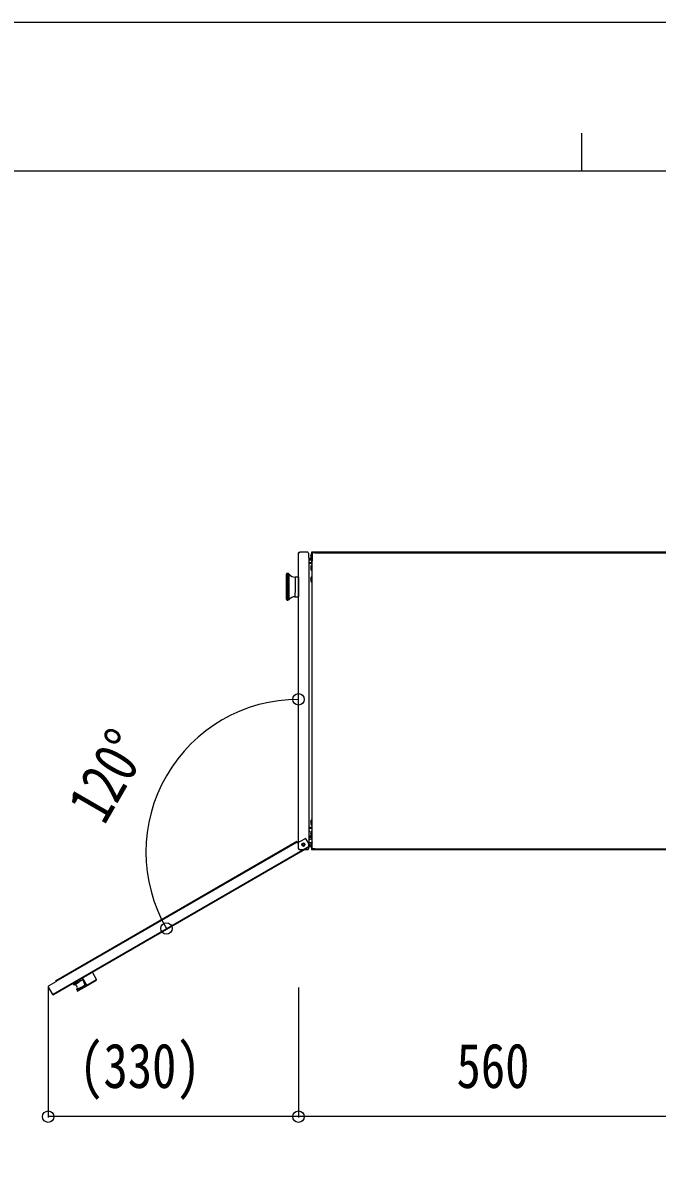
# Model space of a CAD drawing. Units: millimetres, scale not verified. Extents: x -4205 to 4205, y -2970 to 2970.
# Drawn here: x -739 to 95, y 1485 to 2970 of the extents above; entities that cross this region are included whole.
import ezdxf
from ezdxf.enums import TextEntityAlignment as Align

# ---------------------------------------------------------------- set-up
doc = ezdxf.new("R2010")
doc.units = ezdxf.units.MM
doc.header["$LTSCALE"] = 16
for name, color, linetype in [('0-3_YKK_13', 4, 'Continuous'), ('0-4_YKK_D', 6, 'Continuous'), ('0-5_YKK_ZWAK', 7, 'Continuous')]:
    doc.layers.add(name, color=color, linetype=linetype)
doc.styles.add('ＭＳ ゴシック', font='')
doc.styles.get('ＭＳ ゴシック').set_extended_font_data('MS Gothic')

msp = doc.modelspace()

# ---------------------------------------------------------------- linework, layer by layer
at = {"layer": '0-3_YKK_13'}
for p, q in [((-376.64, 2274.2), (-375.84, 2274.2)), ((-376.64, 1885.8), (-376.64, 2274.2)), ((-375.84, 2275), (-375.14, 2275)), ((-375.84, 2274.2), (-375.64, 2274.2)), ((-375.64, 2274.5), (-375.64, 2274.2)), ((-364.64, 2275), (-375.14, 2275)), ((-363.64, 2274), (-363.64, 2268)), ((-359.74, 2272.83), (-359.74, 2273)), ((-358.94, 2273.4), (-358.94, 2275)), ((-358.74, 2274), (-358.94, 2274)), ((-358.94, 2273.4), (-358.94, 2263.9)), ((-358.74, 2275), (-358.74, 2274.2)), ((-356.74, 2275), (-358.74, 2275)), ((-358.74, 2274.2), (-358.14, 2274.2)), ((-358.74, 2274), (-358.74, 2274.2)), ((-355.44, 2274.2), (-358.14, 2274.2)), ((163.46, 2275), (-356.74, 2275)), ((-355.44, 2274.2), (-354.94, 2274.2)), ((-354.94, 2274.2), (-353.94, 2274.2)), ((-363.44, 2268), (-363.64, 2268)), ((-363.44, 2268), (-362.64, 2268)), ((-362.64, 1892), (-362.64, 2268)), ((-361.87, 2265.8), (-362.64, 2265.8)), ((-360.14, 2264.7), (-362.64, 2264.7)), ((-358.94, 2261.3), (-362.64, 2261.3)), ((-358.94, 2260.5), (-362.64, 2260.5)), ((-358.94, 2260.3), (-362.64, 2260.3)), ((-361.85, 2265.83), (-361.85, 2265.84)), ((-361.66, 2266.16), (-361.65, 2266.17)), ((-361.62, 2266.24), (-361.62, 2266.26)), ((-360.54, 2271.5), (-360.54, 2271.5)), ((-360.54, 2271.5), (-360.54, 2270.63)), ((-360.54, 2271.48), (-360.54, 2271.48)), ((-360.54, 2269.84), (-360.54, 2267.85)), ((-360.54, 2267.76), (-360.54, 2267.53)), ((-360.54, 2267.64), (-360.54, 2267.53)), ((-360.54, 2267.53), (-360.54, 2267.5)), ((-360.54, 2267.5), (-360.54, 2267.5)), ((-360.52, 2267.25), (-360.52, 2264.7)), ((-360.14, 2266.48), (-360.14, 2264.7)), ((-359.34, 2266.03), (-359.34, 2264.7)), ((-359.34, 2260.3), (-359.34, 2260.5)), ((-358.94, 2263.4), (-358.94, 2263.9)), ((-358.94, 2263.4), (-358.94, 2263.3)), ((-358.94, 1894.2), (-358.94, 2263.3)), ((-392.64, 2229.83), (-392.64, 2246.33)), ((-390.64, 2247.33), (-391.64, 2247.33)), ((-391.64, 2247.33), (-391.64, 2229.83)), ((-390.64, 2229.83), (-390.64, 2247.33)), ((-360.54, 2255.45), (-360.54, 2253.3)), ((-360.54, 2253.18), (-360.54, 2252.79)), ((-360.54, 2252.81), (-360.54, 2252.74)), ((-360.54, 2252.74), (-360.54, 2252.74)), ((-360.54, 2252.74), (-360.54, 2252.5)), ((-392.64, 2213.33), (-392.64, 2229.83)), ((-391.64, 2229.83), (-391.64, 2212.33)), ((-390.64, 2212.33), (-390.64, 2229.83)), ((-376.64, 2242.33), (-380.89, 2242.33)), ((-376.64, 2242.33), (-376.64, 2216.67)), ((-360.54, 2241.48), (-360.54, 2240.07)), ((-360.54, 2239.22), (-360.54, 2237.58)), ((-360.54, 2237.48), (-360.54, 2237.48)), ((-381.41, 2216.67), (-376.64, 2216.67)), ((-391.64, 2212.33), (-390.64, 2212.33)), ((-360.54, 1922.5), (-360.54, 1921.57)), ((-360.54, 1921.46), (-360.54, 1920.9)), ((-360.54, 1920.76), (-360.54, 1918.81)), ((-360.54, 1918.62), (-360.54, 1918.52)), ((-360.54, 1918.52), (-360.54, 1918.5)), ((-361.94, 1901.5), (-362.64, 1901.5)), ((-362.14, 1913), (-362.14, 1914)), ((-362.14, 1909), (-362.14, 1908.5)), ((-362.14, 1903), (-360.45, 1903)), ((-361.94, 1901.5), (-358.94, 1901.5)), ((-361.64, 1914.5), (-358.94, 1914.5)), ((-358.94, 1912.5), (-361.64, 1912.5)), ((-360.54, 1907.5), (-360.54, 1906.59)), ((-360.54, 1906.49), (-360.54, 1905.93)), ((-360.54, 1905.79), (-360.54, 1903.82)), ((-360.54, 1903.63), (-360.54, 1903.52)), ((-360.54, 1903.52), (-360.54, 1903.5)), ((-359.34, 1912.5), (-359.34, 1914.5)), ((-359.34, 1901.5), (-359.34, 1902.03)), ((-698.87, 1695.3), (-362.5, 1889.5)), ((-698.47, 1694.61), (-362.1, 1888.81)), ((-378.8, 1895.33), (-695.77, 1712.33)), ((-378.4, 1894.64), (-695.37, 1711.64)), ((-378.4, 1894.64), (-378.8, 1895.33)), ((-366.91, 1898.73), (-362.16, 1890.51)), ((-363.64, 1892), (-363.64, 1886)), ((-363.44, 1892), (-363.64, 1892)), ((-363.64, 1886), (-363.64, 1885.8)), ((-363.44, 1892), (-362.64, 1892)), ((-362.64, 1900.7), (-361.94, 1900.7)), ((-362.64, 1894.2), (-358.94, 1894.2)), ((-362.34, 1889.82), (-362.6, 1889.67)), ((-362.5, 1889.5), (-362.6, 1889.67)), ((-362.5, 1889.5), (-361.81, 1889.9)), ((-362.1, 1888.81), (-362.5, 1889.5)), ((-362.16, 1890.51), (-361.81, 1889.9)), ((-358.94, 1900.7), (-361.94, 1900.7)), ((-358.94, 1898.5), (-361.14, 1898.5)), ((-360.54, 1892.5), (-360.54, 1891.31)), ((-360.54, 1891.2), (-360.54, 1890.61)), ((-360.54, 1890.48), (-360.54, 1888.67)), ((-360.54, 1888.54), (-360.54, 1888.5)), ((-359.74, 1894.2), (-359.74, 1893.83)), ((-359.74, 1887.17), (-359.74, 1887)), ((-359.74, 1887), (-359.74, 1885)), ((-359.34, 1898.5), (-359.34, 1900.7)), ((-358.94, 1894.1), (-358.94, 1894.2)), ((-358.94, 1894.1), (-358.94, 1893.6)), ((-358.94, 1886.6), (-358.94, 1893.6)), ((-358.94, 1885), (-358.94, 1886.6)), ((-358.94, 1886), (-358.74, 1886)), ((-358.74, 1886), (-358.74, 1885.8)), ((-376.64, 1885.8), (-375.84, 1885.8)), ((-375.64, 1885.8), (-375.84, 1885.8)), ((-375.14, 1885), (-375.84, 1885)), ((-375.64, 1885.5), (-375.64, 1885.8)), ((-375.14, 1885), (-364.64, 1885)), ((-359.74, 1885), (-358.94, 1885)), ((-358.74, 1885.8), (-358.74, 1885)), ((-358.14, 1885.8), (-358.74, 1885.8)), ((-358.74, 1885), (-356.74, 1885)), ((-355.44, 1885.8), (-358.14, 1885.8)), ((-356.74, 1885), (163.46, 1885)), ((-355.44, 1885.8), (-354.94, 1885.8)), ((-354.94, 1885.8), (-353.94, 1885.8)), ((-641.86, 1714.57), (-647.2, 1724.21)), ((-695.27, 1711.47), (-704.79, 1705.97)), ((-695.37, 1711.64), (-695.77, 1712.33)), ((-695.37, 1711.64), (-695.27, 1711.47)), ((-673.18, 1709.21), (-672.73, 1708.46)), ((-660.42, 1714.26), (-661.28, 1713.77)), ((-654.68, 1707.17), (-660.19, 1716.71)), ((-642.23, 1713.22), (-654.19, 1706.32)), ((-705.23, 1704.74), (-705.24, 1704.73)), ((-705.16, 1704.6), (-705.24, 1704.73)), ((-699.91, 1695.51), (-705.16, 1704.6)), ((-699.56, 1694.9), (-699.91, 1695.51)), ((-698.87, 1695.3), (-699.56, 1694.9)), ((-699.23, 1695.32), (-698.97, 1695.47)), ((-698.97, 1695.47), (-698.87, 1695.3)), ((-698.47, 1694.61), (-698.87, 1695.3)), ((-667.5, 1699.76), (-666.41, 1700.39)), ((-654.19, 1706.32), (-666.15, 1699.41)), ((-654.68, 1707.17), (-654.19, 1706.32))]:
    msp.add_line(p, q, dxfattribs=at)
for points in [[(-358.94, 2275), (-359.74, 2275), (-359.74, 2273)], [(-353.94, 2274.2), (160.66, 2274.2), (161.66, 2274.2)], [(-361.85, 2265.83), (-361.72, 2266.04), (-361.65, 2266.17)], [(-361.64, 2266.21), (-361.63, 2266.24), (-361.62, 2266.26)], [(-361.64, 2266.21), (-361.64, 2266.19), (-361.64, 2266.18)], [(-360.54, 2270.53), (-360.54, 2270.59), (-360.54, 2270.63)], [(-360.54, 2270.53), (-360.54, 2270.38), (-360.54, 2270.25)], [(-360.54, 2270.25), (-360.54, 2270.1), (-360.54, 2269.98)], [(-360.54, 2269.84), (-360.54, 2269.91), (-360.54, 2269.98)], [(-360.54, 2267.76), (-360.54, 2267.8), (-360.54, 2267.85)], [(-360.54, 2267.53), (-360.54, 2267.52), (-360.54, 2267.53)], [(-359.34, 2261.3), (-359.34, 2264.7), (-360.14, 2264.7)], [(-389.06, 2229.5), (-389.05, 2230.88), (-389.05, 2232.26), (-389.05, 2233.61), (-389.04, 2234.97), (-389.04, 2236.3), (-389.04, 2237.58), (-389.03, 2238.8), (-389.03, 2239.96), (-389.03, 2241.05), (-389.03, 2242.06), (-389.02, 2242.98), (-389.02, 2243.8), (-389.02, 2244.53), (-389.02, 2245.15), (-389.02, 2245.65), (-389.02, 2246.04), (-389.02, 2246.31), (-389.01, 2246.46), (-389.01, 2246.49)], [(-360.54, 2256.5), (-360.54, 2256.1), (-360.54, 2256.05)], [(-360.54, 2256.03), (-360.54, 2256.07), (-360.54, 2256.1)], [(-360.54, 2256.03), (-360.54, 2255.9), (-360.54, 2255.8)], [(-360.54, 2255.8), (-360.54, 2255.67), (-360.54, 2255.57)], [(-360.54, 2255.45), (-360.54, 2255.51), (-360.54, 2255.57)], [(-360.54, 2253.18), (-360.54, 2253.23), (-360.54, 2253.3)], [(-360.54, 2252.74), (-360.54, 2252.75), (-360.54, 2252.79)], [(-389.1, 2213.07), (-389.1, 2213.07), (-389.1, 2213.19), (-389.1, 2213.42), (-389.1, 2213.76), (-389.1, 2214.22), (-389.1, 2214.78), (-389.09, 2215.45), (-389.09, 2216.23), (-389.09, 2217.09), (-389.09, 2218.04), (-389.08, 2219.08), (-389.08, 2220.2), (-389.08, 2221.38), (-389.07, 2222.62), (-389.07, 2223.91), (-389.07, 2225.25), (-389.06, 2226.62), (-389.06, 2228), (-389.06, 2229.5)], [(-381.14, 2229.43), (-381.17, 2228.28), (-381.19, 2227.22), (-381.21, 2226.18), (-381.23, 2225.14), (-381.25, 2224.12), (-381.27, 2223.17), (-381.29, 2222.27), (-381.31, 2221.39), (-381.33, 2220.57), (-381.34, 2219.83), (-381.35, 2219.17), (-381.37, 2218.55), (-381.38, 2218.02), (-381.39, 2217.58), (-381.4, 2217.23), (-381.4, 2216.95), (-381.41, 2216.77), (-381.41, 2216.68), (-381.41, 2216.68)], [(-380.89, 2242.32), (-380.89, 2242.31), (-380.9, 2242.2), (-380.9, 2241.99), (-380.9, 2241.7), (-380.91, 2241.32), (-380.92, 2240.87), (-380.93, 2240.32), (-380.94, 2239.69), (-380.96, 2239), (-380.97, 2238.26), (-380.99, 2237.42), (-381, 2236.53), (-381.02, 2235.61), (-381.04, 2234.66), (-381.06, 2233.63), (-381.08, 2232.58), (-381.11, 2231.03), (-381.14, 2229.43)], [(-360.54, 2241.48), (-360.54, 2241.51), (-360.54, 2241.52)], [(-360.54, 2239.95), (-360.54, 2240.01), (-360.54, 2240.07)], [(-360.54, 2239.95), (-360.54, 2239.78), (-360.54, 2239.65)], [(-360.54, 2239.65), (-360.54, 2239.48), (-360.54, 2239.35)], [(-360.54, 2239.22), (-360.54, 2239.28), (-360.54, 2239.35)], [(-360.54, 2237.53), (-360.54, 2237.54), (-360.54, 2237.58)], [(-360.54, 1921.46), (-360.54, 1921.52), (-360.54, 1921.57)], [(-360.54, 1920.76), (-360.54, 1920.83), (-360.54, 1920.9)], [(-360.54, 1918.72), (-360.54, 1918.75), (-360.54, 1918.81)], [(-360.54, 1918.72), (-360.54, 1918.66), (-360.54, 1918.62), (-360.54, 1918.56), (-360.54, 1918.52)], [(-360.54, 1906.49), (-360.54, 1906.55), (-360.54, 1906.59)], [(-360.54, 1905.79), (-360.54, 1905.86), (-360.54, 1905.93)], [(-360.54, 1903.74), (-360.54, 1903.77), (-360.54, 1903.82)], [(-360.54, 1903.74), (-360.54, 1903.68), (-360.54, 1903.63)], [(-360.54, 1903.63), (-360.54, 1903.57), (-360.54, 1903.52)], [(-360.54, 1903.52), (-360.54, 1903.51), (-360.54, 1903.52)], [(-378.4, 1894.64), (-378.3, 1894.47), (-377.8, 1893.6), (-368.28, 1899.1)], [(-360.54, 1891.2), (-360.54, 1891.26), (-360.54, 1891.31)], [(-360.54, 1890.48), (-360.54, 1890.54), (-360.54, 1890.61)], [(-360.54, 1888.6), (-360.54, 1888.63), (-360.54, 1888.67)], [(-360.54, 1888.6), (-360.54, 1888.57), (-360.54, 1888.54)], [(-360.54, 1888.54), (-360.54, 1888.51), (-360.54, 1888.48)], [(-360.54, 1888.5), (-360.54, 1888.48), (-360.54, 1888.48)], [(-353.94, 1885.8), (160.66, 1885.8), (161.66, 1885.8)], [(-672.73, 1708.46), (-672.5, 1708.56), (-671.84, 1708.87), (-670.81, 1709.35), (-669.47, 1709.95), (-668.96, 1710.18), (-668.38, 1710.43), (-667.76, 1710.71), (-667.49, 1710.82), (-667.17, 1710.97), (-666.79, 1711.13), (-666.09, 1711.44), (-665.88, 1711.54), (-665.8, 1711.57), (-665.76, 1711.59), (-664.24, 1712.29), (-662.8, 1712.99), (-661.28, 1713.77)], [(-666.41, 1700.39), (-654.68, 1707.17), (-641.86, 1714.57)], [(-661.28, 1713.77), (-661.27, 1713.76), (-661.27, 1713.75)], [(-660.43, 1714.27), (-660.11, 1714.45), (-659.85, 1714.59)], [(-660.42, 1714.26), (-660.43, 1714.27), (-660.43, 1714.27)], [(-659.85, 1714.59), (-660.17, 1714.4), (-660.42, 1714.26)], [(-656.66, 1707.2), (-658.53, 1711.29), (-659.85, 1714.59)], [(-667.57, 1701.47), (-667.34, 1701.61), (-666.66, 1702.02)], [(-666.66, 1702.02), (-665.19, 1702.88), (-662.98, 1704.03), (-660, 1705.45), (-656.66, 1707.2)]]:
    msp.add_lwpolyline(points, dxfattribs=at)
for radius in [2, 1.6, 1.5]:
    msp.add_circle((-370.24, 1891.5), radius, dxfattribs=at)
for centre, radius, start, end in [((-375.84, 2274.2), 0.8, 90, 180), ((-375.14, 2274.5), 0.5, 90, 180), ((-364.64, 2274), 1, 0, 90), ((-359.04, 2271.5), 1.5, 90, 180), ((-359.04, 2272.9), 0.1, 0, 90), ((-358.14, 2273.4), 0.8, 90, 180), ((-357.84, 2263.3), 4.75, 147.72203, 162.84508), ((-357.84, 2263.3), 4.8, 123.92311, 141.9426), ((-359.04, 2267.5), 1.5, 180, 270), ((-359.04, 2256.5), 1.5, 90, 180), ((-359.04, 2266.1), 0.1, 270, 0), ((-359.04, 2257.9), 0.1, 0, 90), ((-391.64, 2246.33), 1, 90, 180), ((-390.64, 2245.33), 2, 35.40045, 90), ((-380.89, 2252.33), 10, 215.74252, 269.99576), ((-359.04, 2252.5), 1.5, 180, 270), ((-359.04, 2241.5), 1.5, 90, 180), ((-359.04, 2251.1), 0.1, 270, 0), ((-359.04, 2242.9), 0.1, 0, 90), ((-359.04, 2237.5), 1.5, 180, 270), ((-359.04, 2236.1), 0.1, 270, 0), ((-391.64, 2213.33), 1, 180, 270), ((-390.64, 2214.33), 2, 270, 320.64181), ((-381.41, 2206.67), 10, 90.00341, 140.22532), ((-359.04, 1922.5), 1.5, 90, 180), ((-359.04, 1918.5), 1.5, 180, 270), ((-359.04, 1923.9), 0.1, 0, 90), ((-359.04, 1917.1), 0.1, 270, 0), ((-363.14, 1909), 1, 0, 60), ((-363.14, 1908.5), 1, 300, 0), ((-362.14, 1902), 1, 90, 120), ((-361.64, 1914), 0.5, 90, 180), ((-361.64, 1913), 0.5, 180, 270), ((-359.04, 1907.5), 1.5, 90, 180), ((-359.04, 1903.5), 1.5, 180, 270), ((-359.04, 1908.9), 0.1, 0, 90), ((-359.04, 1902.1), 0.1, 270, 0), ((-370.24, 1891.5), 2, 0, 180), ((-370.24, 1891.5), 2, 180, 0), ((-370.24, 1891.5), 1.29, 56.84238, 236.84238), ((-370.24, 1891.5), 1.29, 236.84238, 56.84238), ((-367.78, 1898.23), 1, 30, 120), ((-367.72, 1898.44), 0.85, 30, 124.8591), ((-364.64, 1886), 1, 270, 0), ((-361.14, 1900.5), 2, 221.40962, 270), ((-362.59, 1890.26), 0.5, 300, 30), ((-362.5, 1889.5), 0.8, 300, 30), ((-359.04, 1892.5), 1.5, 90, 180), ((-359.04, 1888.5), 1.5, 180, 270), ((-359.04, 1893.9), 0.1, 0, 90), ((-359.04, 1887.1), 0.1, 270, 0), ((-358.14, 1886.6), 0.8, 180, 270), ((-375.84, 1885.8), 0.8, 180, 270), ((-375.14, 1885.5), 0.5, 180, 270), ((-364.44, 1885.8), 0.8, 270, 0), ((-671.01, 1709.49), 2, 211, 265.30134), ((-729.82, 1811.35), 119.28, 299.45173, 305.08323), ((-642.73, 1714.08), 1, 300, 29), ((-704.5, 1705.15), 0.85, 115.1385, 210), ((-704.29, 1705.1), 1, 120, 210), ((-699.48, 1695.76), 0.5, 210, 300), ((-698.87, 1695.3), 0.8, 210, 300), ((-671, 1703.47), 3.92, 329.81612, 92.7403), ((-665.73, 1700.69), 2, 156.8222, 207.53932), ((-666.65, 1700.28), 1, 211, 300), ((-664.68, 1701.5), 2.05, 165.05404, 212.59966), ((-564.39, 1564.6), 169.85, 122.90335, 126.91489)]:
    msp.add_arc(centre, radius, start, end, dxfattribs=at)
at = {"layer": '0-4_YKK_D'}
for p, q in [((-705.35, 1704.15), (-705.35, 1533.5)), ((-376.64, 1704.15), (-376.64, 1533.5)), ((-376.64, 1704.15), (-376.64, 1533.5)), ((-376.64, 1534.5), (-705.35, 1534.5)), ((183.36, 1534.5), (-376.64, 1534.5))]:
    msp.add_line(p, q, dxfattribs=at)
for centre in [(-376.64, 2082.03), (-550.16, 1781.48), (-705.35, 1534.5), (-376.64, 1534.5), (-376.64, 1534.5)]:
    msp.add_circle(centre, 7.5, dxfattribs=at)
msp.add_arc((-376.64, 1881.66), 200.36, 90, 210, dxfattribs=at)
at = {"layer": '0-5_YKK_ZWAK'}
for p, q in [((-4.98, 2825), (-4.98, 2775)), ((3895.02, 2775), (-3904.98, 2775))]:
    msp.add_line(p, q, dxfattribs=at)
msp.add_lwpolyline([(-4205, -2970), (4205, -2970), (4205, 2970), (-4205, 2970)], close=True, dxfattribs=at)

# ---------------------------------------------------------------- texts
at = {"layer": '0-4_YKK_D', "style": 'ＭＳ ゴシック', "width": 0.8}
msp.add_text('120°', height=58.65, rotation=60, dxfattribs=at).set_placement((-616.55, 1906.86), align=Align.BOTTOM_LEFT)
for s, p in [('(330)', (-664.73, 1554.5)), ('560', (-169.17, 1554.5))]:
    msp.add_text(s, height=58.65, dxfattribs=at).set_placement(p, align=Align.BOTTOM_LEFT)

doc.saveas('drawing.dxf')
